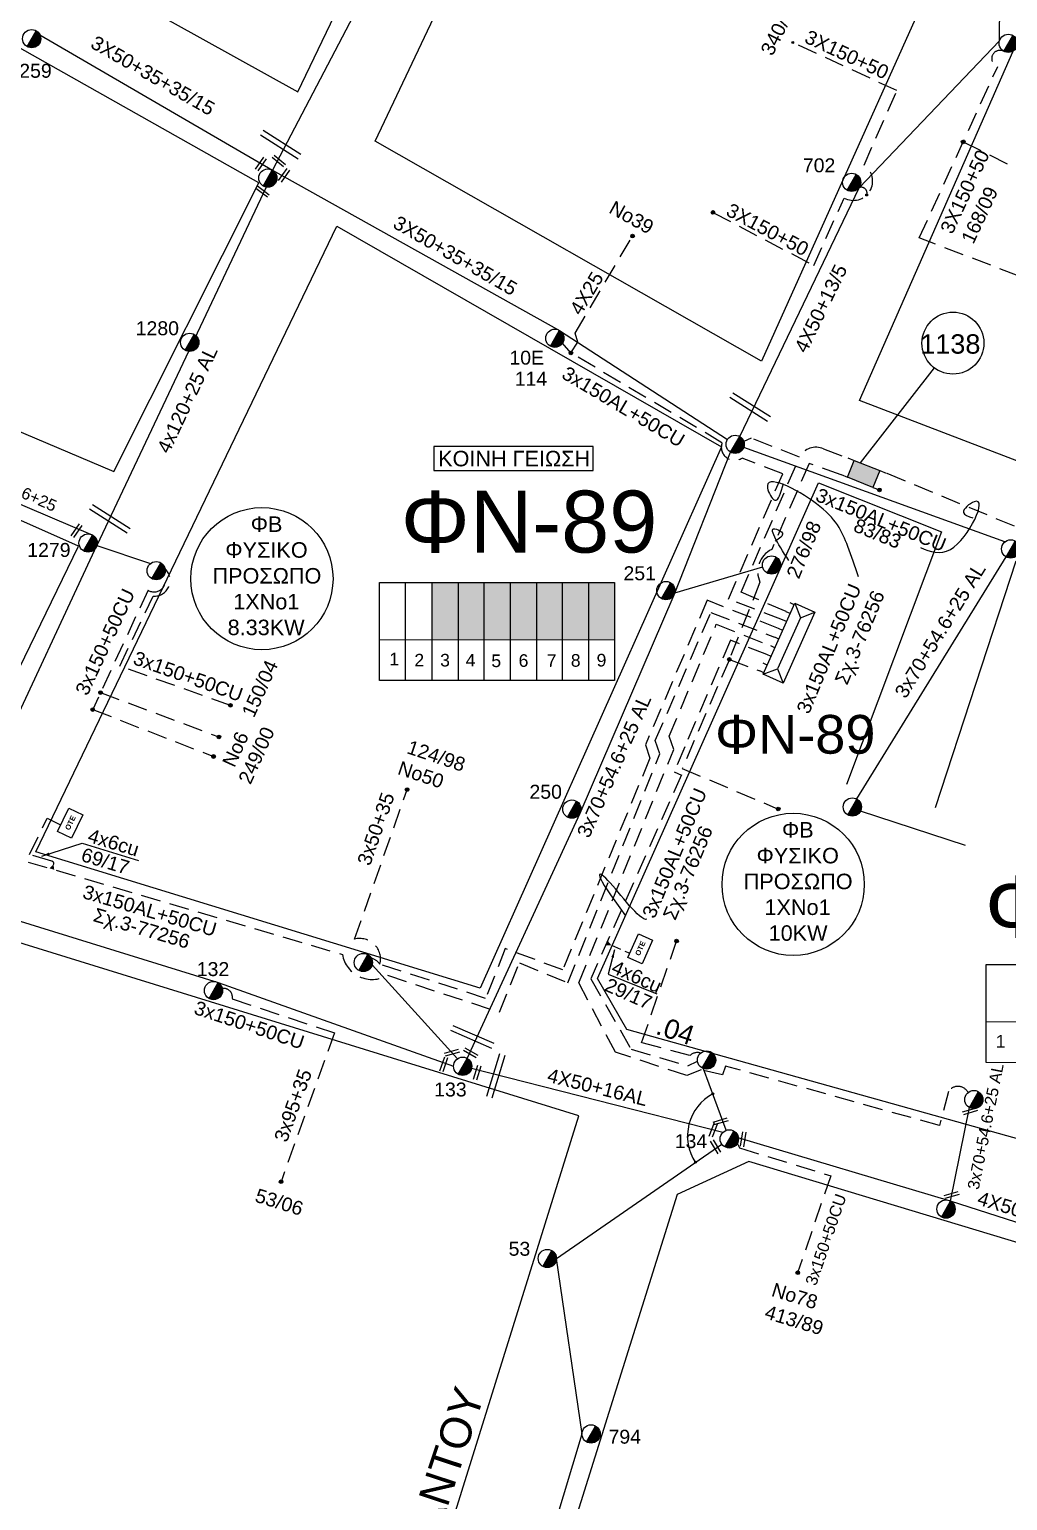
# Model space of a CAD drawing. Header units: millimetres. Extents: x 1421 to 7149, y 887 to 1917.
# Drawn here: x 5211.1 to 5337.4, y 990.1 to 1180.1 of the extents above; entities that cross this region are included whole.
import ezdxf
from ezdxf.enums import TextEntityAlignment as Align

# ---------------------------------------------------------------- set-up
doc = ezdxf.new("R2010")
doc.units = ezdxf.units.MM
doc.linetypes.add('DASHED', pattern=[19.05, 12.7, -6.35])
for name, color, linetype in [('3X50+35+13_5', 7, 'Continuous'), ('4 X 50 + 13.5', 7, 'SYN_LINE'), ('4x6', 7, 'SYN_LINE'), ('Link Box 4 Διευθύνσεων', 7, 'Continuous'), ('Pillar OTE', 7, 'Continuous'), ('Άγνωστα', 7, 'Continuous'), ('Γυμνά εναέρια ΧΤ (3Φ) 4x50AL', 7, 'Continuous'), ('Γυμνά εναέρια ΧΤ και ΦΟΠ (3Φ)   4x50+16AL', 7, 'Continuous'), ('Επιγραφές - Σχήματα', 7, 'Continuous'), ('Καλωδια Χ.Τ 3x95+35', 7, 'DASHED'), ('Καλωδια Χ.Τ. 3x50+35', 7, 'Continuous'), ('Καλώδια ΧΤ   3x150+50CU', 7, 'DASHED'), ('Καλώδια ΧΤ   3x150AL+50CU', 7, 'DASHED'), ('Μηχανική τομή', 7, 'Continuous'), ('Στύλος ΦΜ', 7, 'Continuous'), ('Στύλος ΦΜ @ 1', 7, 'Continuous'), ('Συνδέσεις', 7, 'Continuous'), ('Συνεστραμμένα ΧΤ   3x70+54.6+25 AL', 7, 'SYN_LINE'), ('Συνεστραμμένα ΧΤ   4x120+25 AL', 7, 'SYN_LINE'), ('Τομή', 7, 'Continuous'), ('Υπογεια Καλωδια Δικτυου ΧΤ 4X25', 7, 'DASHED'), ('Υποσταθμός πόλεως', 7, 'Continuous'), ('Υπόβαθρο ΔΕΗ', 7, 'Continuous'), ('Υπόγεια Καλώδια Δικτύου ΧΤ   .04', 7, 'DASHED'), ('Υπόγεια καλώδια Παροχών ΧΤ   4x50AL', 7, 'DASHED'), ('Υπόγεια καλώδια Παροχών ΧΤ   4x6', 7, 'DASHED')]:
    doc.layers.add(name, color=color, linetype=linetype)
doc.styles.add('arial', font='arial.ttf')
doc.styles.get("Standard").update_dxf_attribs({"font": 'arial.ttf'})
doc.linetypes.add('SYN_LINE', pattern='A,0.5,-0.0001,["/\\/\\/\\/",Standard,S=0.1,R=0,X=0,Y=-0.05],-0.25', length=0.7501)
doc.dimstyles.new('ISO-25', dxfattribs={"dimtxt": 2.5, "dimasz": 2.5, "dimexe": 1.25, "dimexo": 0.625, "dimtad": 1, "dimtxsty": 'Standard', "dimcen": 2.5, "dimadec": 0, "dimazin": 0, "dimtfac": 1, "dimtmove": 0, "dimatfit": 3, "dimfxl": 1, "dimarcsym": 0})

# ---------------------------------------------------------------- blocks, each defined once
blk = doc.blocks.new('ΥΠΑΡΧΩΝ ΤΣΙΜΕΝΤΕΝΙΟΣ ΣΤΥΛΟΣ')
at = {"layer": 'Στύλος ΦΜ'}
blk.add_hatch(color=256, dxfattribs=at).paths.add_polyline_path([(-1.29, -2.28, 0.574793), (2.62, 0, 0.268822), (1.3, 2.27)])
blk.add_line((-1.29, -2.28), (1.3, 2.27), dxfattribs=at)
blk.add_circle((0, 0), 2.62, dxfattribs=at)
at = {"layer": 'Στύλος ΦΜ', "flags": 4}
for tag, p in [('ΑΡΙΘΜΟΣ', (-4.68, 8.05)), ('ΤΥΠΟΣ', (-4.91, 3.03))]:
    blk.add_attdef(tag, p, '', height=4, dxfattribs=at)
blk = doc.blocks.new('LINK BOX 4 ΑΝΑΧΩΡΗΣΕΩΝ')
at = {"layer": 'Link Box 4 Διευθύνσεων', "ltscale": 40}
blk.add_hatch(color=256, dxfattribs=at).paths.add_polyline_path([(-3.54, 0), (-3.54, -4.67), (3.54, -4.67), (3.54, 0)])
for p, q in [((-3.54, 0), (-5.33, 0)), ((5.33, 0), (3.54, 0)), ((-3.54, -4.67), (-5.33, -4.67)), ((5.33, -4.67), (3.54, -4.67))]:
    blk.add_line(p, q, dxfattribs=at)
blk.add_lwpolyline([(-3.54, -4.67), (-3.54, 0), (3.54, 0), (3.54, -4.67)], close=True, dxfattribs=at)
blk = doc.blocks.new('ΥΠΟΣΤΑΘΜΟΣ ΠΟΛΕΩΣ 9 ΑΝΑΧΩΡΗΣΕΩΝ')
at = {"layer": 'Υποσταθμός πόλεως', "ltscale": 40}
for p, q in [((-9.63, -2.82), (-9.63, -4)), ((-7.12, -2.82), (-7.12, -4)), ((-4.84, -2.82), (-4.84, -4)), ((-2.36, -2.82), (-2.36, -4)), ((0.09, -2.82), (0.09, -4)), ((2.55, -2.82), (2.55, -4)), ((5.02, -2.82), (5.02, -4)), ((7.48, -2.82), (7.48, -4)), ((9.61, -2.82), (9.61, -4))]:
    blk.add_line(p, q, dxfattribs=at)
blk.add_lwpolyline([(-10.02, 2.82), (10.02, 2.82), (10.02, -2.82), (-10.02, -2.82)], close=True, dxfattribs=at)
for points in [[(-7.21, 0), (-10.02, 2.82)], [(-10.02, -2.82), (-7.21, 0)], [(-7.21, 0), (7.21, 0)], [(7.21, 0), (10.02, 2.82)], [(10.02, -2.82), (7.21, 0)]]:
    blk.add_lwpolyline(points, dxfattribs=at)
at = {"layer": 'Υποσταθμός πόλεως', "linetype": 'SYN_LINE', "ltscale": 40, "flags": 1}
for tag, p in [('ΜΕΤΑΣΧΗΜΑΤΙΣΜΟΣ', (10.79, 1.71)), ('ΙΣΧΥΣ', (10.77, -1.08)), ('ΑΡΙΘΜΟΣ', (10.89, -3.8))]:
    blk.add_attdef(tag, p, '', height=1.8, dxfattribs=at)
blk = doc.blocks.new('_ΣΥΝΔΕΣΗ')
at = {"layer": 'Συνδέσεις', "linetype": 'SYN_LINE', "ltscale": 40}
blk.add_hatch(color=256, dxfattribs=at).paths.add_polyline_path([(0.5, -0.01, 1), (-0.5, -0.01, 1)])
at = {"layer": 'Συνδέσεις'}
blk.add_circle((0, -0.01), 0.5, dxfattribs=at)
blk = doc.blocks.new('ΜΗΧΑΝΙΚΗ ΤΟΜΗ')
at = {"layer": 'Μηχανική τομή', "ltscale": 40}
for p, q in [((-3.67, 1.17), (3.91, 1.17)), ((3.91, -0.38), (-3.67, -0.38))]:
    blk.add_line(p, q, dxfattribs=at)
blk = doc.blocks.new('ΤΟΜΗ')
at = {"layer": 'Τομή', "ltscale": 40}
for p, q in [((10.95, 0.22), (-12.13, 0.22)), ((10.95, -2.57), (-12.13, -2.57))]:
    blk.add_line(p, q, dxfattribs=at)
blk = doc.blocks.new('PILLAR ΟΤΕ')
at = {"layer": 'Pillar OTE', "ltscale": 40}
blk.add_lwpolyline([(-3.31, 2.02), (3.39, 2.02), (3.39, -1.99), (-3.31, -1.99)], close=True, dxfattribs=at)
at = {"layer": 'Pillar OTE', "insert": (-1.81, 0.71), "char_height": 1.3575, "width": 109.961, "attachment_point": 1}
blk.add_mtext('{\\fArial|b1|i0|c161|p34;OTE}', dxfattribs=at)

msp = doc.modelspace()

# ---------------------------------------------------------------- hatches: boundary and pattern name
at = {"lineweight": -3, "ltscale": 0.1}
for color, points in [(50, [(5263.06, 1101.3), (5266.5, 1101.3), (5266.5, 1108.66), (5263.06, 1108.66)]), (1, [(5269.8, 1108.66), (5266.5, 1108.66), (5266.5, 1101.3), (5269.8, 1101.29)]), (30, [(5273.19, 1108.66), (5269.8, 1108.66), (5269.8, 1101.29), (5273.19, 1101.29)]), (133, [(5276.58, 1108.66), (5273.19, 1108.66), (5273.19, 1101.29), (5276.58, 1101.29)]), (62, [(5276.58, 1101.29), (5279.92, 1101.28), (5279.92, 1108.66), (5276.58, 1108.66)]), (27, [(5283.31, 1108.66), (5279.92, 1108.66), (5279.92, 1101.28), (5283.31, 1101.28)]), (5, [(5283.31, 1101.28), (5286.63, 1101.28), (5286.63, 1108.66), (5283.31, 1108.66)])]:
    msp.add_hatch(color=color, dxfattribs=at).paths.add_polyline_path(points)
at = {"layer": 'Pillar OTE', "ltscale": 40}
h = msp.add_hatch(color=256, dxfattribs=at)
h.dxf.hatch_style = 1
h.paths.add_polyline_path([(5214.29, 1071.57), (5214.19, 1072.3), (5213.69, 1071.75)])
h = msp.add_hatch(color=256, dxfattribs=at)
h.dxf.hatch_style = 1
h.paths.add_polyline_path([(5285.49, 1061.82), (5286.22, 1061.82), (5285.74, 1062.39)])

# ---------------------------------------------------------------- linework, layer by layer
at = {"layer": '3X50+35+13_5', "color": 27, "lineweight": -3, "ltscale": 0.1}
msp.add_lwpolyline([(5212.43, 1179.4), (5242.45, 1161.92)], dxfattribs=at)
at = {"layer": '3X50+35+13_5', "color": 5, "lineweight": -3, "ltscale": 0.1}
msp.add_lwpolyline([(5242.45, 1161.92), (5279.51, 1141.23), (5301.22, 1127.15)], dxfattribs=at)
at = {"layer": '4 X 50 + 13.5', "color": 151, "lineweight": -3, "ltscale": 20}
msp.add_lwpolyline([(5302.79, 1127.53), (5318.2, 1159.64), (5336.32, 1178.6), (5336.53, 1203.25)], dxfattribs=at)
at = {"layer": '4x6', "color": 27, "linetype": 'Continuous', "lineweight": -3, "ltscale": 0.1}
msp.add_lwpolyline([(5305.75, 1110.65), (5294.39, 1107.29)], dxfattribs=at)
at = {"layer": 'Pillar OTE', "lineweight": -3, "ltscale": 40}
for points in [[(5256.3, 1096.02), (5256.3, 1108.66), (5286.63, 1108.66), (5286.63, 1095.99), (5256.3, 1096.02)], [(5259.62, 1096.02), (5259.62, 1108.66)], [(5263.06, 1096.02), (5263.06, 1108.66)], [(5266.5, 1096.01), (5266.5, 1108.66)], [(5269.8, 1096.01), (5269.8, 1108.66)], [(5273.19, 1096.01), (5273.19, 1108.66)], [(5276.58, 1096), (5276.58, 1108.66)], [(5279.92, 1096), (5279.92, 1108.66)], [(5283.31, 1096), (5283.31, 1108.66)], [(5256.3, 1101.31), (5286.63, 1101.28)], [(5334.6, 1046.68), (5334.6, 1059.32), (5364.93, 1059.32), (5364.93, 1046.65), (5334.6, 1046.68)], [(5334.6, 1051.96), (5364.93, 1051.93)]]:
    msp.add_lwpolyline(points, dxfattribs=at)
at = {"layer": 'Άγνωστα', "lineweight": -3, "ltscale": 0.1}
msp.add_lwpolyline([(5327.91, 1136.38), (5318.33, 1124.13)], dxfattribs=at)
at = {"layer": 'Άγνωστα', "linetype": 'Continuous', "ltscale": 0.2}
for points in [[(5217.9, 1074.99), (5225.16, 1072.77)], [(5285.81, 1058.08), (5292.09, 1055.53)]]:
    msp.add_lwpolyline(points, dxfattribs=at)
at = {"layer": 'Άγνωστα', "lineweight": -3, "ltscale": 0.1}
for centre in [(5241.1, 1109.16), (5309.69, 1069.68)]:
    msp.add_circle(centre, 9.18, dxfattribs=at)
for points in [[(5318.13, 1109.4), (5316.74, 1113.32), (5312.69, 1118.84), (5306.38, 1120.85), (5307.31, 1119.29), (5308.44, 1121.45)], [(5326.13, 1113.18), (5330, 1112.94), (5333.05, 1119.09), (5331.67, 1117.7), (5332.89, 1117.01)], [(5309.12, 1111.5), (5307.53, 1115.56), (5308.3, 1115.03), (5307.36, 1113.99)]]:
    msp.add_spline(points, degree=3, dxfattribs=at)
at = {"layer": 'Άγνωστα', "linetype": 'Continuous', "ltscale": 0.2}
msp.add_open_spline([(5290.8, 1065.17), (5289.91, 1064.89), (5284.74, 1072.26), (5283.74, 1071.33), (5288.05, 1065.64)], degree=3, dxfattribs=at)
at = {"layer": 'Γυμνά εναέρια ΧΤ (3Φ) 4x50AL', "color": 1, "lineweight": -3, "ltscale": 0.1}
msp.add_lwpolyline([(5301.05, 1037.92), (5298.13, 1045.86)], dxfattribs=at)
at = {"layer": 'Γυμνά εναέρια ΧΤ και ΦΟΠ (3Φ)   4x50+16AL', "color": 133, "lineweight": -3, "ltscale": 0.1}
msp.add_lwpolyline([(5137.13, 1086.13), (5165.29, 1078.16), (5197.75, 1068.67), (5235.43, 1056.99), (5265.84, 1046.22)], dxfattribs=at)
at = {"layer": 'Γυμνά εναέρια ΧΤ και ΦΟΠ (3Φ)   4x50+16AL', "color": 62, "lineweight": -3, "ltscale": 0.1}
for points in [[(5300.61, 1037.64), (5268.16, 1045.9)], [(5357.72, 1019.88), (5330.01, 1028.78), (5302.61, 1036.96)]]:
    msp.add_lwpolyline(points, dxfattribs=at)
at = {"layer": 'Γυμνά εναέρια ΧΤ και ΦΟΠ (3Φ)   4x50+16AL', "color": 1, "lineweight": -3, "ltscale": 0.2}
msp.add_lwpolyline([(5251.6, 936.45), (5272.79, 966.71), (5282.43, 998.71), (5279.13, 1021.37), (5300.48, 1036.14)], dxfattribs=at)
at = {"layer": 'Επιγραφές - Σχήματα', "color": 190, "lineweight": -3}
msp.add_lwpolyline([(5263.29, 1123.13), (5283.87, 1123.13), (5283.87, 1126.22), (5263.29, 1126.22)], close=True, dxfattribs=at)
at = {"layer": 'Καλωδια Χ.Τ 3x95+35', "color": 133, "lineweight": -3, "ltscale": 0.2}
msp.add_lwpolyline([(5250.48, 1050.5), (5243.57, 1031.28)], dxfattribs=at)
at = {"layer": 'Καλωδια Χ.Τ. 3x50+35', "color": 133, "linetype": 'DASHED', "lineweight": -3, "ltscale": 0.2}
msp.add_lwpolyline([(5256.34, 1059.36, 0.567983), (5253.07, 1062.61), (5259.85, 1081.92)], format="xyb", dxfattribs=at)
at = {"layer": 'Καλώδια ΧΤ   3x150+50CU', "color": 151, "lineweight": -3, "ltscale": 0.2}
for points in [[(5299.34, 1156.45), (5312.36, 1149.61), (5316.27, 1158.32, 0.955915), (5318.84, 1162.58), (5323.07, 1172.19), (5309.63, 1178.4)], [(5338.76, 1148.28), (5325.97, 1153.16), (5336.1, 1175.3, -1.104416), (5336.88, 1177.27)]]:
    msp.add_lwpolyline(points, format="xyb", dxfattribs=at)
msp.add_lwpolyline([(5331.64, 1165.56), (5339.63, 1161.62)], dxfattribs=at)
at = {"layer": 'Καλώδια ΧΤ   3x150+50CU', "color": 30, "lineweight": -3, "ltscale": 0.2}
for points in [[(5228.48, 1109.63, -0.764558), (5226.4, 1107.67), (5219.25, 1092.26), (5234.85, 1086.2)], [(5237.04, 1092.8), (5222.76, 1097.87), (5227.05, 1106.91, 0.710751), (5228.61, 1110.42)]]:
    msp.add_lwpolyline(points, format="xyb", dxfattribs=at)
msp.add_lwpolyline([(5220.27, 1094.46), (5235.54, 1088.72)], dxfattribs=at)
at = {"layer": 'Καλώδια ΧΤ   3x150+50CU', "color": 133, "lineweight": -3, "ltscale": 0.2}
msp.add_lwpolyline([(5235.99, 1056.24, -0.52307), (5237.27, 1054.89), (5250.48, 1050.5)], format="xyb", dxfattribs=at)
at = {"layer": 'Καλώδια ΧΤ   3x150+50CU', "color": 62, "lineweight": -3, "ltscale": 0.2}
msp.add_lwpolyline([(5302.48, 1036.26), (5302.77, 1035.64), (5314.54, 1032.06), (5310.27, 1019.53)], dxfattribs=at)
at = {"layer": 'Καλώδια ΧΤ   3x150+50CU', "color": 151, "lineweight": -3, "ltscale": 0.2}
msp.add_arc((5318.5, 1158.98), 0.727, 338.3993, 114.2572, dxfattribs=at)
at = {"layer": 'Καλώδια ΧΤ   3x150AL+50CU', "color": 5, "lineweight": -3, "ltscale": 0.2}
msp.add_lwpolyline([(5308.31, 1103.86), (5301.33, 1106.5), (5308.34, 1122.71), (5303.1, 1124.73, -0.71491), (5300.5, 1126.72), (5280.99, 1138.32), (5279.91, 1139.57)], format="xyb", dxfattribs=at)
at = {"layer": 'Καλώδια ΧΤ   3x150AL+50CU', "color": 27, "lineweight": -3, "ltscale": 0.2}
msp.add_lwpolyline([(5308.77, 1104.9), (5302.97, 1107.41), (5310.52, 1124.86), (5304.25, 1127.29), (5303.32, 1126.88)], dxfattribs=at)
msp.add_lwpolyline([(5310.52, 1124.86, -0.398144), (5313.61, 1125.92), (5316.74, 1124.76)], format="xyb", dxfattribs=at)
at = {"layer": 'Καλώδια ΧΤ   3x150AL+50CU', "color": 50, "lineweight": -3, "ltscale": 0.2}
msp.add_lwpolyline([(5315.87, 1122.59), (5311.76, 1124.03), (5306.92, 1112.94, 0.401415), (5305.4, 1108.7), (5301.45, 1098.74), (5305.37, 1097.25)], format="xyb", dxfattribs=at)
at = {"layer": 'Καλώδια ΧΤ   3x150AL+50CU', "color": 1, "lineweight": -3, "ltscale": 0.2}
for points in [[(5376.58, 1079.68), (5382.79, 1077.33), (5389.38, 1093.92), (5389.24, 1095.22), (5383.87, 1097.26), (5348.83, 1111.57), (5321.68, 1122.79)], [(5306.3, 1099.35), (5301.59, 1101.23), (5295.71, 1087.46), (5295.71, 1087.46), (5294.33, 1084.22), (5295.28, 1083.79)], [(5295.29, 1083.81), (5283.56, 1057.49), (5288.78, 1048.38), (5296.08, 1046.25), (5297.34, 1046.85)]]:
    msp.add_lwpolyline(points, dxfattribs=at)
at = {"layer": 'Καλώδια ΧΤ   3x150AL+50CU', "color": 133, "lineweight": -3, "ltscale": 0.2}
msp.add_lwpolyline([(5307.8, 1102.72), (5298.6, 1106.37), (5290.61, 1087.7), (5291.19, 1085.98), (5279.94, 1058.65), (5272.52, 1061.38), (5269.97, 1054.96), (5256.34, 1059.36, 0.170492), (5255.22, 1060.15)], format="xyb", dxfattribs=at)
at = {"layer": 'Καλώδια ΧΤ   3x150AL+50CU', "color": 30, "lineweight": -3, "ltscale": 0.2}
msp.add_lwpolyline([(5201.86, 1076.08), (5203.59, 1074.72), (5251.49, 1060.63, 0.522212), (5257.31, 1057.94), (5271.79, 1053.17), (5274.36, 1059.55), (5280.59, 1056.97), (5292.47, 1086.53), (5291.89, 1088.24), (5299.06, 1104.79), (5307.3, 1101.6)], format="xyb", dxfattribs=at)
at = {"layer": 'Καλώδια ΧΤ   3x150AL+50CU', "color": 62, "lineweight": -3, "ltscale": 0.2}
msp.add_lwpolyline([(5332.27, 1042.8, 0.576715), (5329.74, 1042.93), (5328.58, 1038.54), (5300.94, 1046.22), (5300.58, 1045.08), (5297.8, 1045.73), (5295.97, 1044.98), (5286.75, 1048.01), (5282.01, 1056.95), (5294.27, 1087.1), (5293.69, 1088.82), (5299.77, 1103.27), (5306.8, 1100.48)], format="xyb", dxfattribs=at)
at = {"layer": 'Καλώδια ΧΤ   3x150AL+50CU', "color": 50, "lineweight": -3, "ltscale": 0.2}
msp.add_lwpolyline([(5301.45, 1098.74), (5295.36, 1084.64), (5307.77, 1079.41)], dxfattribs=at)
at = {"layer": 'Συνεστραμμένα ΧΤ   3x70+54.6+25 AL', "color": 85, "lineweight": -3, "ltscale": 20}
msp.add_lwpolyline([(5191.15, 1126.75), (5219.25, 1114.79)], dxfattribs=at)
at = {"layer": 'Συνεστραμμένα ΧΤ   3x70+54.6+25 AL', "color": 27, "lineweight": -3, "ltscale": 20}
for points in [[(5294.31, 1107.09), (5301.62, 1125.48)], [(5337.02, 1113.9), (5303.31, 1126.11)], [(5282.17, 1078.88), (5294.31, 1107.09)], [(5267.61, 1047.21), (5282.17, 1078.88)]]:
    msp.add_lwpolyline(points, dxfattribs=at)
at = {"layer": 'Συνεστραμμένα ΧΤ   3x70+54.6+25 AL', "color": 30, "lineweight": -3, "ltscale": 8}
msp.add_lwpolyline([(5219.8, 1113.45), (5226.71, 1111.11)], dxfattribs=at)
at = {"layer": 'Συνεστραμμένα ΧΤ   3x70+54.6+25 AL', "color": 151, "lineweight": -3, "ltscale": 20}
msp.add_lwpolyline([(5317.92, 1080.71), (5337.2, 1111.98)], dxfattribs=at)
at = {"layer": 'Συνεστραμμένα ΧΤ   3x70+54.6+25 AL', "color": 151, "lineweight": -3, "ltscale": 15}
msp.add_lwpolyline([(5331.95, 1074.68), (5318.38, 1079.14)], dxfattribs=at)
at = {"layer": 'Συνεστραμμένα ΧΤ   3x70+54.6+25 AL', "color": 133, "lineweight": -3, "ltscale": 20}
msp.add_lwpolyline([(5255.32, 1059.27), (5266.35, 1047.16)], dxfattribs=at)
at = {"layer": 'Συνεστραμμένα ΧΤ   3x70+54.6+25 AL', "color": 62, "lineweight": -3, "ltscale": 15}
msp.add_lwpolyline([(5330.01, 1028.78), (5332.44, 1040.87)], dxfattribs=at)
at = {"layer": 'Συνεστραμμένα ΧΤ   4x120+25 AL', "color": 85, "lineweight": -3, "ltscale": 20}
msp.add_lwpolyline([(5275.07, 1229.94), (5258.56, 1192.68), (5242.45, 1161.92)], dxfattribs=at)
at = {"layer": 'Συνεστραμμένα ΧΤ   4x120+25 AL', "color": 5, "lineweight": -3, "ltscale": 20}
msp.add_lwpolyline([(5241.64, 1159.74), (5219.8, 1113.45)], dxfattribs=at)
at = {"layer": 'Συνεστραμμένα ΧΤ   4x120+25 AL', "color": 30, "lineweight": -3, "ltscale": 13}
msp.add_lwpolyline([(5201.27, 1076.96), (5207.14, 1086.33), (5219.8, 1113.45)], dxfattribs=at)
at = {"layer": 'Υπογεια Καλωδια Δικτυου ΧΤ 4X25', "color": 5, "lineweight": -3, "ltscale": 0.2}
msp.add_lwpolyline([(5280.99, 1138.32), (5281.88, 1139.69), (5281.53, 1140.88), (5288.95, 1153.39)], dxfattribs=at)
at = {"layer": 'Υπόβαθρο ΔΕΗ', "lineweight": -3, "ltscale": 0.2}
for points in [[(5193.08, 1201.24), (5245.74, 1172.05), (5273.61, 1230.15), (5219.32, 1254.9), (5193.08, 1201.24)], [(5305.61, 1137.25), (5255.73, 1165.65), (5284.44, 1226.24), (5335.42, 1203.67), (5305.61, 1137.25)], [(5318.27, 1132.16), (5346.99, 1197.59), (5414.25, 1168.41), (5389.33, 1104.9), (5318.27, 1132.16)], [(5167.05, 1146.29), (5221.96, 1123.02), (5240.7, 1160.26), (5187.92, 1190.06), (5167.05, 1146.29)], [(5250.76, 1154.7), (5300.42, 1126.18), (5269.28, 1056.27), (5211.89, 1073.87), (5250.76, 1154.7)], [(5200.03, 1077.59), (5217.42, 1113.35), (5162.7, 1137.67), (5141.75, 1095.3), (5200.03, 1077.59)], [(5288.22, 1050.94), (5284.44, 1057.54), (5312.95, 1121.55), (5328.86, 1115.2), (5316.56, 1082.6)], [(5328.05, 1079.59), (5338.48, 1111.45), (5384.56, 1093.38), (5360.04, 1030.83), (5288.22, 1050.94)], [(5166.15, 979.84), (5253.04, 946.84), (5282.03, 1039.8), (5206.76, 1063.06), (5166.15, 979.84)], [(5261, 922.12), (5474.1, 982.51), (5303.96, 1033.88), (5294.72, 1029.64), (5261, 922.12)]]:
    msp.add_lwpolyline(points, dxfattribs=at)
at = {"layer": 'Υπόβαθρο ΔΕΗ', "color": 0, "lineweight": -3, "ltscale": 0.1}
msp.add_circle((5330.32, 1139.58), 4, dxfattribs=at)
at = {"layer": 'Υπόβαθρο ΔΕΗ', "lineweight": -3}
msp.add_arc((5302.21, 1037.18), 6.16, 117.9773, 213.4906, dxfattribs=at)
at = {"layer": 'Υπόγεια Καλώδια Δικτύου ΧΤ   .04', "color": 1, "lineweight": -3, "ltscale": 0.2}
msp.add_lwpolyline([(5297.75, 1047.9, 0.259598), (5296.35, 1047.57), (5290.13, 1049.23), (5294.64, 1062.36)], format="xyb", dxfattribs=at)
at = {"layer": 'Υπόγεια καλώδια Παροχών ΧΤ   4x6', "color": 30, "linetype": 'DASHED', "ltscale": 0.2}
msp.add_lwpolyline([(5214.2, 1072.27, 0.599491), (5213.96, 1072.66), (5211.11, 1073.53), (5213.36, 1078.22), (5215.08, 1077.39)], format="xyb", dxfattribs=at)
at = {"layer": 'Υπόγεια καλώδια Παροχών ΧΤ   4x6', "color": 1, "linetype": 'DASHED', "ltscale": 0.1}
msp.add_lwpolyline([(5286.22, 1061.82), (5288.61, 1060.8)], dxfattribs=at)

# ---------------------------------------------------------------- block references
at = {"layer": 'Link Box 4 Διευθύνσεων', "lineweight": -3, "xscale": 0.4999999999999976, "yscale": 0.4999999999999976, "zscale": 0.4999999999999976, "rotation": 158.2612129617238}
msp.add_blockref('LINK BOX 4 ΑΝΑΧΩΡΗΣΕΩΝ', (5318.35, 1121.61), dxfattribs=at)
at = {"layer": 'Pillar OTE', "xscale": 0.5, "yscale": 0.5, "zscale": 0.5}
for p, rotation in [((5216.35, 1077.56), 64.31785119068557), ((5289.94, 1061.35), 66)]:
    msp.add_blockref('PILLAR ΟΤΕ', p, dxfattribs=dict(at, rotation=rotation))
at = {"layer": 'Μηχανική τομή', "lineweight": -3}
for p, xscale, yscale, zscale, rotation in [((5241.02, 1162.64), 0.2500000000014799, 0.2500000000014799, 0.2500000000014799, 54.97931444050379), ((5243.2, 1163.03), 0.2500000000015829, 0.2500000000015829, 0.2500000000015829, 320.0763728501796), ((5244.02, 1161.15), 0.2500000000014799, 0.2500000000014799, 0.2500000000014799, 54.97931444050379), ((5241.09, 1159.08), 0.2500000000014155, 0.2500000000014155, 0.2500000000014155, 322.4514200167326), ((5217.22, 1115.28), 0.2500000000014799, 0.2500000000014799, 0.2500000000014799, 54.97931444050379), ((5264.5, 1046.51), 0.2500000000020942, 0.2500000000020942, 0.2500000000020942, 250.769635917001), ((5265.63, 1048.05), 0.2500000000018496, 0.2500000000018496, 0.2500000000018496, 196.0467852198805), ((5268.12, 1047.99), 0.2500000000018978, 0.2500000000018978, 0.2500000000018978, 150.4656169110368), ((5268.8, 1045.43), 0.2500000000017794, 0.2500000000017794, 0.2500000000017794, 253.2424745054001), ((5300.32, 1039.17), 0.2500000000018496, 0.2500000000018496, 0.2500000000018496, 196.0467852198805), ((5332.53, 1040.49), 0.2500000000018496, 0.2500000000018496, 0.2500000000018496, 196.0467852198805), ((5299.46, 1037.92), 0.2500000000016587, 0.2500000000016587, 0.2500000000016587, 68.64277042425678), ((5303.32, 1036.72), 0.2500000000015838, 0.2500000000015838, 0.2500000000015838, 80.72482875735555), ((5299.77, 1035.82), 0.2500000000018704, 0.2500000000018704, 0.2500000000018704, 121.4513527790576), ((5330.15, 1029.68), 0.2500000000018496, 0.2500000000018496, 0.2500000000018496, 196.0467852198805)]:
    msp.add_blockref('ΜΗΧΑΝΙΚΗ ΤΟΜΗ', p, dxfattribs=dict(at, xscale=xscale, yscale=yscale, zscale=zscale, rotation=rotation))
at = {"layer": 'Στύλος ΦΜ @ 1', "lineweight": -3, "ltscale": 40}
ref = msp.add_blockref('ΥΠΑΡΧΩΝ ΤΣΙΜΕΝΤΕΝΙΟΣ ΣΤΥΛΟΣ', (5211.37, 1178.89), dxfattribs=dict(at, xscale=0.4499999999998181, yscale=0.4499999999998181, zscale=0.4499999999998181))
ref.add_attrib('ΑΡΙΘΜΟΣ', '1259', (5208.37, 1173.85), dxfattribs={"layer": 'Στύλος ΦΜ', "height": 1.8, "flags": 4})
at = {"layer": 'Στύλος ΦΜ @ 1', "lineweight": -3, "ltscale": 40, "xscale": 0.4499999999998181, "yscale": 0.4499999999998181, "zscale": 0.4499999999998181}
for p in [(5337.46, 1178.3), (5241.86, 1160.89), (5302.2, 1126.51), (5337.78, 1113), (5306.9, 1110.93), (5227.45, 1110.2), (5317.33, 1079.68), (5254.19, 1059.59), (5298.51, 1047), (5333.02, 1041.89), (5329.43, 1027.75)]:
    msp.add_blockref('ΥΠΑΡΧΩΝ ΤΣΙΜΕΝΤΕΝΙΟΣ ΣΤΥΛΟΣ', p, dxfattribs=at)
at = {"layer": 'Στύλος ΦΜ @ 1', "lineweight": -3, "ltscale": 40}
ref = msp.add_blockref('ΥΠΑΡΧΩΝ ΤΣΙΜΕΝΤΕΝΙΟΣ ΣΤΥΛΟΣ', (5317.25, 1160.34), dxfattribs=dict(at, xscale=0.4499999999998181, yscale=0.4499999999998181, zscale=0.4499999999998181))
ref.add_attrib('ΤΥΠΟΣ', '702', (5310.94, 1161.64), dxfattribs={"layer": 'Στύλος ΦΜ', "height": 1.8, "flags": 4})
ref = msp.add_blockref('ΥΠΑΡΧΩΝ ΤΣΙΜΕΝΤΕΝΙΟΣ ΣΤΥΛΟΣ', (5231.78, 1139.68), dxfattribs=dict(at, xscale=0.4499999999998181, yscale=0.4499999999998181, zscale=0.4499999999998181))
ref.add_attrib('ΑΡΙΘΜΟΣ', '1280', (5224.8, 1140.6), dxfattribs={"layer": 'Στύλος ΦΜ', "height": 1.8, "flags": 4})
ref = msp.add_blockref('ΥΠΑΡΧΩΝ ΤΣΙΜΕΝΤΕΝΙΟΣ ΣΤΥΛΟΣ', (5278.92, 1140.21), dxfattribs=dict(at, xscale=0.4499999999998181, yscale=0.4499999999998181, zscale=0.4499999999998181))
ref.add_attrib('ΤΥΠΟΣ', '10Ε', (5273.05, 1136.8), dxfattribs={"layer": 'Στύλος ΦΜ', "height": 1.8, "flags": 4})
ref.add_attrib('ΑΡΙΘΜΟΣ', '114', (5273.74, 1134.08), dxfattribs={"layer": 'Στύλος ΦΜ', "height": 1.8, "flags": 4})
ref = msp.add_blockref('ΥΠΑΡΧΩΝ ΤΣΙΜΕΝΤΕΝΙΟΣ ΣΤΥΛΟΣ', (5218.66, 1113.76), dxfattribs=dict(at, xscale=0.4499999999998181, yscale=0.4499999999998181, zscale=0.4499999999998181))
ref.add_attrib('ΑΡΙΘΜΟΣ', '1279', (5210.8, 1111.97), dxfattribs={"layer": 'Στύλος ΦΜ', "height": 1.8, "flags": 4})
ref = msp.add_blockref('ΥΠΑΡΧΩΝ ΤΣΙΜΕΝΤΕΝΙΟΣ ΣΤΥΛΟΣ', (5293.26, 1107.62), dxfattribs=dict(at, xscale=0.4499999999998181, yscale=0.4499999999998181, zscale=0.4499999999998181))
ref.add_attrib('ΑΡΙΘΜΟΣ', '251', (5287.78, 1108.96), dxfattribs={"layer": 'Στύλος ΦΜ', "height": 1.8, "flags": 4})
ref = msp.add_blockref('ΥΠΑΡΧΩΝ ΤΣΙΜΕΝΤΕΝΙΟΣ ΣΤΥΛΟΣ', (5281.12, 1079.4), dxfattribs=dict(at, xscale=0.4499999999998181, yscale=0.4499999999998181, zscale=0.4499999999998181))
ref.add_attrib('ΑΡΙΘΜΟΣ', '250', (5275.64, 1080.74), dxfattribs={"layer": 'Στύλος ΦΜ', "height": 1.8, "flags": 4})
ref = msp.add_blockref('ΥΠΑΡΧΩΝ ΤΣΙΜΕΝΤΕΝΙΟΣ ΣΤΥΛΟΣ', (5234.85, 1055.97), dxfattribs=dict(at, xscale=0.4499999999998181, yscale=0.4499999999998181, zscale=0.4499999999998181))
ref.add_attrib('ΑΡΙΘΜΟΣ', '132', (5232.69, 1057.84), dxfattribs={"layer": 'Στύλος ΦΜ', "height": 1.8, "flags": 4})
ref = msp.add_blockref('ΥΠΑΡΧΩΝ ΤΣΙΜΕΝΤΕΝΙΟΣ ΣΤΥΛΟΣ', (5267.02, 1046.19), dxfattribs=dict(at, xscale=0.4499999999998181, yscale=0.4499999999998181, zscale=0.4499999999998181))
ref.add_attrib('ΑΡΙΘΜΟΣ', '133', (5263.34, 1042.29), dxfattribs={"layer": 'Στύλος ΦΜ', "height": 1.8, "flags": 4})
ref = msp.add_blockref('ΥΠΑΡΧΩΝ ΤΣΙΜΕΝΤΕΝΙΟΣ ΣΤΥΛΟΣ', (5301.44, 1036.81), dxfattribs=dict(at, xscale=0.4499999999998181, yscale=0.4499999999998181, zscale=0.4499999999998181))
ref.add_attrib('ΑΡΙΘΜΟΣ', '134', (5294.4, 1035.62), dxfattribs={"layer": 'Στύλος ΦΜ', "height": 1.8, "flags": 4})
ref = msp.add_blockref('ΥΠΑΡΧΩΝ ΤΣΙΜΕΝΤΕΝΙΟΣ ΣΤΥΛΟΣ', (5277.95, 1021.37), dxfattribs=dict(at, xscale=0.4499999999998181, yscale=0.4499999999998181, zscale=0.4499999999998181))
ref.add_attrib('ΑΡΙΘΜΟΣ', '53', (5272.95, 1021.72), dxfattribs={"layer": 'Στύλος ΦΜ', "height": 1.8, "flags": 4})
ref = msp.add_blockref('ΥΠΑΡΧΩΝ ΤΣΙΜΕΝΤΕΝΙΟΣ ΣΤΥΛΟΣ', (5283.6, 998.71), dxfattribs=dict(at, xscale=0.4499999999998181, yscale=0.4499999999998181, zscale=0.4499999999998181))
ref.add_attrib('ΑΡΙΘΜΟΣ', '794', (5285.85, 997.45), dxfattribs={"layer": 'Στύλος ΦΜ', "height": 1.8, "flags": 4})
at = {"layer": 'Συνδέσεις', "lineweight": -3}
for p, xscale, yscale, zscale in [((5309.63, 1178.4), 0.25, 0.25, 0.25), ((5331.64, 1165.56), 0.4777242751392805, 0.4777242751392805, 0.4777242751392805), ((5319.18, 1158.71), 0.25, 0.25, 0.25), ((5299.34, 1156.46), 0.4777242751392805, 0.4777242751392805, 0.4777242751392805), ((5288.95, 1153.4), 0.4777242751392805, 0.4777242751392805, 0.4777242751392805), ((5280.99, 1138.32), 0.4777242751392805, 0.4777242751392805, 0.4777242751392805), ((5320.82, 1120.63), 0.4777242751392805, 0.4777242751392805, 0.4777242751392805), ((5301.45, 1098.74), 0.4777242751392805, 0.4777242751392805, 0.4777242751392805), ((5220.27, 1094.46), 0.4777242751392805, 0.4777242751392805, 0.4777242751392805), ((5219.25, 1092.26), 0.4777242751392805, 0.4777242751392805, 0.4777242751392805), ((5237.04, 1092.81), 0.4777242751392805, 0.4777242751392805, 0.4777242751392805), ((5235.54, 1088.72), 0.4777242751392805, 0.4777242751392805, 0.4777242751392805), ((5234.86, 1086.2), 0.4777242751392805, 0.4777242751392805, 0.4777242751392805), ((5259.85, 1081.93), 0.4777242751392805, 0.4777242751392805, 0.4777242751392805), ((5307.77, 1079.42), 0.4777242751392805, 0.4777242751392805, 0.4777242751392805), ((5294.64, 1062.37), 0.4777242751392805, 0.4777242751392805, 0.4777242751392805), ((5299.32, 1042.62), 0.25, 0.25, 0.25), ((5297.07, 1033.79), 0.25, 0.25, 0.25), ((5243.57, 1031.29), 0.4777242751392805, 0.4777242751392805, 0.4777242751392805), ((5310.28, 1019.53), 0.4777242751392805, 0.4777242751392805, 0.4777242751392805)]:
    msp.add_blockref('_ΣΥΝΔΕΣΗ', p, dxfattribs=dict(at, xscale=xscale, yscale=yscale, zscale=zscale))
at = {"layer": 'Τομή', "lineweight": -3}
for p, xscale, yscale, zscale, rotation in [((5243.24, 1165.06), 0.2499999999985953, 0.2499999999985953, 0.2499999999985953, 147.6078419870943), ((5303.85, 1131.17), 0.2499999999985953, 0.2499999999985953, 0.2499999999985953, 147.6078419870943), ((5221.18, 1116.74), 0.2499999999985953, 0.2499999999985953, 0.2499999999985953, 147.6078419870943), ((5268, 1049.79), 0.2500000000000193, 0.2500000000000193, 0.2500000000000193, 156.4699702599604), ((5271.05, 1045.16), 0.2500000000000193, 0.2500000000000193, 0.2500000000000193, 73.12765063103555)]:
    msp.add_blockref('ΤΟΜΗ', p, dxfattribs=dict(at, xscale=xscale, yscale=yscale, zscale=zscale, rotation=rotation))
at = {"layer": 'Υποσταθμός πόλεως', "lineweight": -3, "xscale": 0.4999999999999361, "yscale": 0.4999999999999361, "zscale": 0.4999999999999361, "rotation": 245.9905952327996}
msp.add_blockref('ΥΠΟΣΤΑΘΜΟΣ ΠΟΛΕΩΣ 9 ΑΝΑΧΩΡΗΣΕΩΝ', (5309.15, 1100.83), dxfattribs=at)

# ---------------------------------------------------------------- texts
at = {"lineweight": -3, "ltscale": 30, "char_height": 1.63, "width": 11.2573, "attachment_point": 1}
for s, insert in [('1', (5257.54, 1099.59)), ('2', (5260.78, 1099.45)), ('3', (5264.11, 1099.45)), ('4', (5267.41, 1099.45)), ('5', (5270.72, 1099.37)), ('6', (5274.24, 1099.4)), ('7', (5277.87, 1099.4)), ('8', (5280.98, 1099.42)), ('9', (5284.31, 1099.45)), ('1', (5335.85, 1050.24))]:
    msp.add_mtext(s, dxfattribs=dict(at, insert=insert))
at = {"lineweight": -3, "ltscale": 40, "insert": (5255.02, 971.47), "char_height": 4, "width": 64.8866, "attachment_point": 1, "rotation": 71.7738, "style": 'arial'}
msp.add_mtext('ΥΨΗΛΑΝΤΟΥ', dxfattribs=at)
at = {"layer": 'Άγνωστα', "lineweight": -3, "ltscale": 0.1}
for s, height, rotation, p in [('4x120+25 AL', 1.8, 64.7368, (5231.46, 1132.3)), ('3x150AL+50CU', 1.8, 329.2771, (5287.78, 1131.37)), ('3x150AL+50CU', 1.8, 338, (5321.04, 1116.76)), ('276/98', 1.8, 67.5249, (5311.06, 1112.91)), ('83/83', 1.8, 338, (5320.58, 1115)), ('3x70+54.6+25 AL', 1.8, 58.3411, (5328.66, 1102.48)), ('3x150+50CU', 1.8, 65.1291, (5220.85, 1101)), ('3x150AL+50CU', 1.8, 67.5249, (5314.3, 1100.13)), ('Σχ.3-76256', 1.8, 67.5249, (5318.27, 1101.57)), ('3x150+50CU', 1.8, 340.4654, (5231.58, 1096.55)), ('150/04', 1.8, 65.5825, (5240.83, 1094.97)), ('3x70+54.6+25 AL', 1.8, 65.9623, (5286.56, 1084.97)), ('No6', 1.8, 65.5825, (5237.68, 1087.14)), ('249/00', 1.8, 65.5825, (5240.39, 1086.35)), ('124/98', 1.8, 341.5077, (5263.62, 1086.28)), ('No50', 1.8, 341.5077, (5261.63, 1083.85)), ('3x50+35', 1.8, 70.6499, (5255.81, 1076.85)), ('3x150AL+50CU', 1.8, 67.5249, (5294.37, 1073.73)), ('Σχ.3-76256', 1.8, 67.5249, (5296.08, 1071.18)), ('.04', 2.5, 341.5077, (5294.5, 1050.82)), ('3x70+54.6+25 AL', 1.5, 78.6658, (5334.53, 1038.42)), ('3x150+50CU', 1.5, 71.2004, (5313.91, 1023.81))]:
    msp.add_text(s, height=height, rotation=rotation, dxfattribs=at).set_placement(p, align=Align.MIDDLE_CENTER)
at = {"layer": 'Άγνωστα', "color": 7, "lineweight": -3, "width": 20.7581, "attachment_point": 1}
for s, insert, char_height, rotation in [('340/09', (5305.4, 1177.36), 1.8, 63.4152), ('3X150+50', (5311.78, 1180.1), 1.8, 335), ('3X50+35+35/15', (5219.73, 1179.39), 1.8, 330), ('3X150+50\\P168/09', (5328.6, 1154.29), 1.8, 65), ('No39', (5286.63, 1158.06), 1.8, 331.1343), ('3X150+50', (5301.72, 1157.75), 1.8, 332), ('3X50+35+35/15', (5258.77, 1156.14), 1.8, 330), ('4X50+13/5', (5309.76, 1138.96), 1.8, 64), ('4X25', (5280.73, 1143.97), 1.8, 59), ('3X70+54.6+25', (5202.23, 1124.73), 1.5, 336), ('4X50+16AL', (5278.25, 1045.96), 1.8, 346), ('4X50+16AL', (5333.86, 1030.09), 1.8, 343), ('No78\\P413/89', (5307.29, 1018.27), 1.8, 343)]:
    msp.add_mtext(s, dxfattribs=dict(at, insert=insert, char_height=char_height, rotation=rotation))
at = {"layer": 'Άγνωστα', "lineweight": -3, "ltscale": 0.1, "char_height": 2, "width": 14.3587, "attachment_point": 1}
for s, insert in [('\\pi5.2652;ΦΒ \\P\\pi1.9836;ΦΥΣΙΚΟ \\P\\pi0.3233;ΠΡΟΣΩΠΟ\\P\\pi3.0068;1ΧΝo1\\P\\pi2.2824;8.33KW', (5234.39, 1117.2)), ('\\pi5.2652;ΦΒ \\P\\pi1.9836;ΦΥΣΙΚΟ \\P\\pi0.3233;ΠΡΟΣΩΠΟ\\P\\pi3.0068;1ΧΝo1\\P\\pi3.543;10KW', (5302.98, 1077.73))]:
    msp.add_mtext(s, dxfattribs=dict(at, insert=insert))
at = {"layer": 'Επιγραφές - Σχήματα', "color": 190, "lineweight": -3, "insert": (5263.85, 1125.67), "char_height": 2, "width": 35.1311, "attachment_point": 1}
msp.add_mtext('KOINH ΓΕΙΩΣΗ', dxfattribs=at)
at = {"layer": 'Υπόβαθρο ΔΕΗ', "lineweight": -3, "ltscale": 0.1}
msp.add_text('1138', height=2.5, dxfattribs=at).set_placement((5329.98, 1139.47), align=Align.MIDDLE_CENTER)
for s, rotation, p in [('3x150AL+50CU', 343.6147, (5226.62, 1066.29)), ('Σχ.3-77256', 343.6147, (5225.58, 1064.02)), ('3x150+50CU', 341.6294, (5239.48, 1051.52)), ('3x95+35', 70.2242, (5245.11, 1041.13)), ('53/06', 342.6941, (5243.34, 1028.66))]:
    msp.add_text(s, height=1.8, rotation=rotation, dxfattribs=at).set_placement(p, align=Align.MIDDLE_CENTER)
at = {"layer": 'Υπόβαθρο ΔΕΗ', "lineweight": -3, "width": 84.6573, "attachment_point": 1}
for s, insert, char_height in [('ΦN-89', (5259.02, 1120.53), 8), ('ΦN-89', (5299.6, 1091.56), 5), ('ΦN-22', (5334.43, 1070.81), 8)]:
    msp.add_mtext(s, dxfattribs=dict(at, insert=insert, char_height=char_height))
at = {"layer": 'Υπόγεια καλώδια Παροχών ΧΤ   4x50AL', "color": 7, "ltscale": 0.2, "char_height": 1.8, "attachment_point": 1}
for s, insert, rotation in [('4x6cu', (5219, 1076.92), 343.1723), ('69/17', (5218.14, 1074.46), 343.1723), ('4x6cu', (5286.8, 1059.96), 336), ('29/17', (5285.93, 1057.67), 336)]:
    msp.add_mtext_dynamic_manual_height_columns(s, width=1.8, gutter_width=12.5, heights=[0.118], dxfattribs=dict(at, insert=insert, rotation=rotation))

# ---------------------------------------------------------------- leaders
at = {"layer": 'Επιγραφές - Σχήματα', "ltscale": 40}
for points in [[(5212.7, 1073.33), (5217.9, 1074.99)], [(5286.64, 1061.23), (5285.81, 1058.08)]]:
    msp.add_leader(points, dimstyle='ISO-25', override={"dimasz": 1, "dimtad": 0}, dxfattribs=at)

doc.saveas('drawing.dxf')
